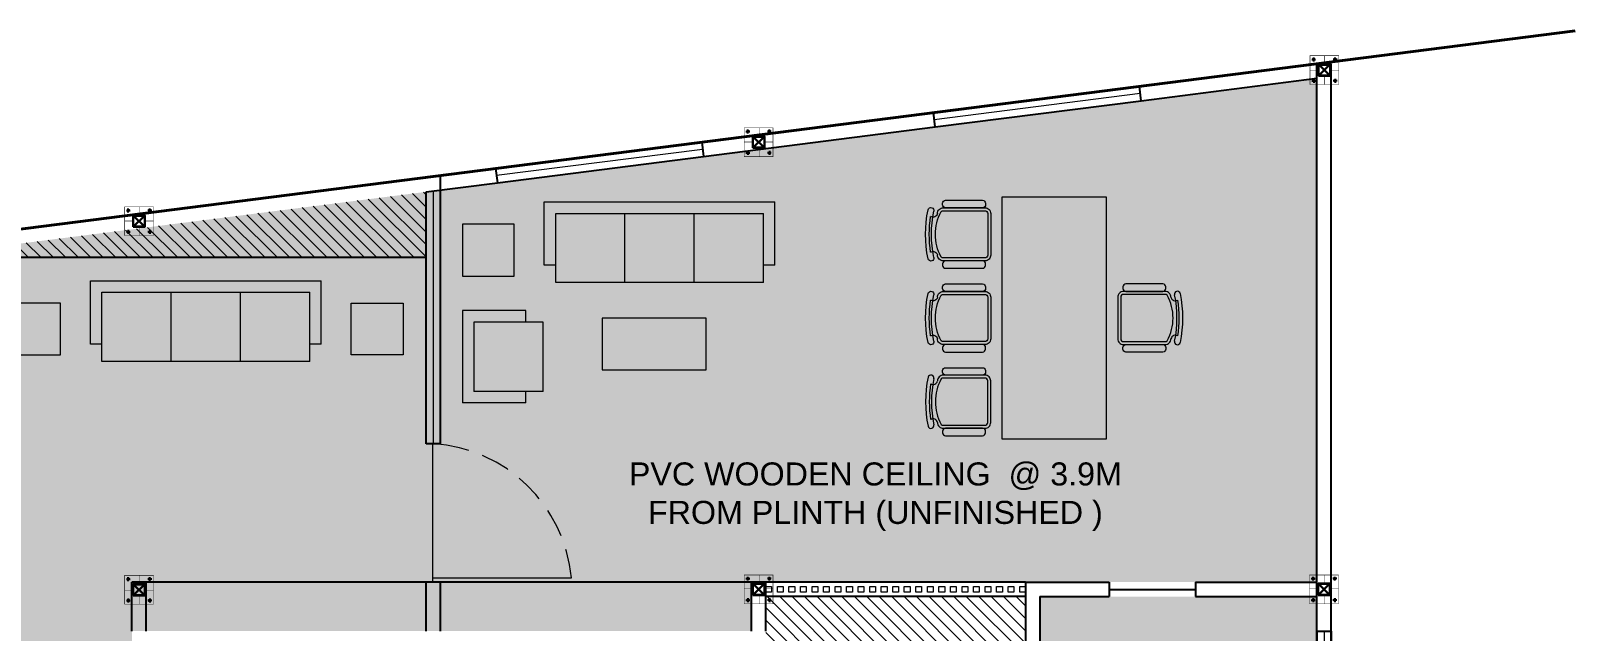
# Model space of a CAD drawing. Header units: metres. Extents: x 494 to 1845, y -666 to 1061.
# Drawn here: x 1636.15 to 1649.53, y 211.87 to 217.07 of the extents above; entities that cross this region are included whole.
import ezdxf

# ---------------------------------------------------------------- set-up
doc = ezdxf.new("R2010")
doc.units = ezdxf.units.M
doc.header["$MEASUREMENT"] = 0
for name, pattern in [('1', [0]), ('141011 - Typical Flr Plans -1 - 1.5 & 1-2 BHK_ Kolshet Namrata1$0$HIDDEN', [0.375, 0.25, -0.125]), ('HIDDEN', [0.375, 0.25, -0.125])]:
    doc.linetypes.add(name, pattern=pattern)
for name, color, linetype, lineweight in [('.', 7, 'Continuous', 5), ('A-Wall Hatch', 8, 'Continuous', 9), ('Grid', 1, 'Continuous', 25), ('SCPL_BOLTS', 11, 'Continuous', 15), ('SCPL_ST PLATE', 222, 'Continuous', 0), ('VDA-DOOR', 23, 'Continuous', 5), ('VDA-FURNITURE', 8, 'Continuous', 13), ('VDA-WALL', 250, 'Continuous', 25), ('VDA-WINDOW', 5, 'Continuous', 9), ('VDA_FURNITURE', 8, 'Continuous', 13)]:
    doc.layers.add(name, color=color, linetype=linetype, lineweight=lineweight)
for name, color, linetype in [('BASE PLATE', 3, 'Continuous'), ('COLUMN', 1, 'Continuous'), ('PLOT - SURVEY', 1, '1'), ('SCPL HIDDEN', 8, 'HIDDEN'), ('TEXT', 7, 'Continuous'), ('TILES', 4, '1'), ('VDA-WALL BELOW', 8, 'Continuous'), ('VDA_WALL BELOW', 8, '1')]:
    doc.layers.add(name, color=color, linetype=linetype)
doc.styles.get("Standard").update_dxf_attribs({"font": 'arial.ttf'})

# ---------------------------------------------------------------- blocks, each defined once
blk = doc.blocks.new('zw$6DAC')
at = {"layer": 'VDA_FURNITURE'}
for p, q in [((0, 0.15), (0, 0.7)), ((0, 0.7), (2, 0.7)), ((2, 0.15), (2, 0.7)), ((0.1, 0), (0.1, 0.6)), ((0.1, 0.6), (1.9, 0.6)), ((0.7, 0), (0.7, 0.6)), ((1.3, 0), (1.3, 0.6)), ((1.9, 0), (1.9, 0.6)), ((0.1, 0.15), (0, 0.15)), ((2, 0.15), (1.9, 0.15)), ((1.9, 0), (0.1, 0))]:
    blk.add_line(p, q, dxfattribs=at)
blk = doc.blocks.new('D.CABIN')
at = {"layer": 'VDA_FURNITURE'}
for p, q in [((-0.9, 2.1), (0, 2.1)), ((-0.9, 0), (-0.9, 2.1)), ((0, 2.1), (0, 0)), ((0, 0), (-0.9, 0))]:
    blk.add_line(p, q, dxfattribs=at)
blk = doc.blocks.new('chair')
at = {"layer": 'VDA_FURNITURE'}
for p, q in [((-0.231, -0.511), (-0.231, -0.511)), ((0.231, -0.511), (0.231, -0.511))]:
    blk.add_line(p, q, dxfattribs=at)
for points in [[(0.18, -0.462), (0.18, -0.462, 0.414214), (0.231, -0.411), (0.231, -0.051, 0.414214), (0.18, 0), (-0.18, 0, 0.414214), (-0.231, -0.051), (-0.231, -0.411, 0.414214), (-0.18, -0.462)], [(0.197, -0.43, 0.211652), (0.205, -0.411), (0.205, -0.051, 0.414214), (0.18, -0.026), (-0.18, -0.026, 0.414214), (-0.205, -0.051), (-0.205, -0.411, 0.211652), (-0.197, -0.43)]]:
    blk.add_lwpolyline(points, format="xyb", dxfattribs=at)
for points in [[(-0.27, -0.045), (-0.257, -0.045, -0.414214), (-0.231, -0.071), (-0.231, -0.392, -0.414214), (-0.257, -0.417), (-0.27, -0.417, -0.414214), (-0.295, -0.392), (-0.295, -0.071, -0.414214)], [(0.27, -0.045), (0.257, -0.045, 0.414214), (0.231, -0.071), (0.231, -0.392, 0.414214), (0.257, -0.417), (0.27, -0.417, 0.414214), (0.295, -0.392), (0.295, -0.071, 0.414214)]]:
    blk.add_lwpolyline(points, format="xyb", close=True, dxfattribs=at)
for centre, radius, start, end in [((-0.206, -0.518), 0.0257, 163.7398, 255.8623), ((-0.206, -0.518), 0.0257, 75.8623, 163.7398), ((0, 0.487), 1.001, 258.4635, 281.5365), ((0, -0.068), 0.412, 241.4547, 298.5453), ((-0.188, -0.5), 0.0389, 327.8157, 77.159), ((0, 0.487), 1.02, 261.2358, 278.7642), ((0.188, -0.5), 0.0389, 102.841, 212.1843), ((0.206, -0.518), 0.0257, 16.2602, 104.1377), ((0.206, -0.518), 0.0257, 284.1377, 16.2602), ((0, 0.485), 1.05, 258.3098, 281.6902)]:
    blk.add_arc(centre, radius, start, end, dxfattribs=at)
blk = doc.blocks.new('D. TABLE')
at = {"layer": 'VDA_FURNITURE'}
blk.add_blockref('D.CABIN', (0, -2.1), dxfattribs=at)
at = {"layer": 'VDA_FURNITURE', "xscale": -1, "rotation": 270}
for p in [(-1, -0.324), (-1, -1.05)]:
    blk.add_blockref('chair', p, dxfattribs=at)
at = {"layer": 'VDA_FURNITURE'}
for p, rotation in [((0.1, -1.05), 89.99999999999999), ((-1, -1.776), 270)]:
    blk.add_blockref('chair', p, dxfattribs=dict(at, rotation=rotation))
blk = doc.blocks.new('fdasfdsaf')
at = {"layer": 'VDA_FURNITURE'}
blk.add_lwpolyline([(0, 0), (0.45, 0), (0.45, -0.45), (0, -0.45)], close=True, dxfattribs=at)
blk = doc.blocks.new('SINNGLE')
at = {"layer": 'VDA_FURNITURE'}
for p, q in [((-0.15, 0.7), (-0.7, 0.7)), ((-0.7, 0.7), (-0.7, -0.1)), ((-0.15, 0.6), (-0.15, 0.7)), ((0, 0.6), (-0.6, 0.6)), ((0, 0.6), (-0.6, 0.6)), ((-0.6, 0.6), (-0.6, 0)), ((0, 0), (0, 0.6)), ((0, 0), (-0.6, 0)), ((0, 0), (-0.6, 0)), ((-0.15, -0.1), (-0.7, -0.1)), ((-0.15, -0.1), (-0.15, 0))]:
    blk.add_line(p, q, dxfattribs=at)
blk = doc.blocks.new('side table')
at = {"layer": 'VDA_FURNITURE'}
blk.add_lwpolyline([(0, 0), (0.9, 0), (0.9, -0.45), (0, -0.45)], close=True, dxfattribs=at)
blk = doc.blocks.new('athath')
at = {"layer": 'BASE PLATE', "const_width": 0.004}
blk.add_lwpolyline([(382058.464, 2057488.134), (382058.714, 2057488.134), (382058.714, 2057487.884), (382058.464, 2057487.884)], close=True, dxfattribs=at)
at = {"layer": 'COLUMN', "color": 5, "lineweight": 30}
for p, q in [((382058.639, 2057488.059), (382058.539, 2057487.959)), ((382058.639, 2057487.959), (382058.539, 2057488.059))]:
    blk.add_line(p, q, dxfattribs=at)
blk.add_lwpolyline([(382058.539, 2057488.059), (382058.539, 2057487.959), (382058.639, 2057487.959), (382058.639, 2057488.059)], close=True, dxfattribs=at)
at = {"layer": 'Grid', "color": 5, "const_width": 0.002}
blk.add_lwpolyline([(382058.539, 2057488.059), (382058.639, 2057488.059), (382058.639, 2057487.959), (382058.539, 2057487.959)], close=True, dxfattribs=at)
at = {"layer": 'Grid', "color": 5}
blk.add_lwpolyline([(382058.542, 2057488.056), (382058.636, 2057488.056), (382058.636, 2057487.962), (382058.542, 2057487.962)], close=True, dxfattribs=at)
at = {"layer": 'SCPL HIDDEN'}
for p, q in [((382058.513, 2057488.102), (382058.479, 2057488.102)), ((382058.496, 2057488.119), (382058.496, 2057488.085)), ((382058.665, 2057488.102), (382058.699, 2057488.102)), ((382058.682, 2057488.119), (382058.682, 2057488.085)), ((382058.513, 2057487.916), (382058.479, 2057487.916)), ((382058.496, 2057487.899), (382058.496, 2057487.933)), ((382058.665, 2057487.916), (382058.699, 2057487.916)), ((382058.682, 2057487.899), (382058.682, 2057487.933))]:
    blk.add_line(p, q, dxfattribs=at)
at = {"layer": 'SCPL_BOLTS'}
for centre in [(382058.496, 2057488.102), (382058.682, 2057488.102), (382058.496, 2057487.916), (382058.682, 2057487.916)]:
    blk.add_circle(centre, 0.0103, dxfattribs=at)
at = {"layer": 'SCPL_ST PLATE', "const_width": 0.002}
for points in [[(382058.586, 2057488.134), (382058.593, 2057488.134), (382058.593, 2057488.059), (382058.586, 2057488.059)], [(382058.464, 2057488.012), (382058.464, 2057488.005), (382058.539, 2057488.005), (382058.539, 2057488.012)], [(382058.586, 2057487.884), (382058.593, 2057487.884), (382058.593, 2057487.959), (382058.586, 2057487.959)], [(382058.639, 2057488.005), (382058.639, 2057488.012), (382058.714, 2057488.012), (382058.714, 2057488.005)]]:
    blk.add_lwpolyline(points, close=True, dxfattribs=at)

msp = doc.modelspace()

# ---------------------------------------------------------------- hatches: boundary and pattern name
at = {"layer": '.'}
h = msp.add_hatch(color=8, dxfattribs=at)
h.dxf.hatch_style = 1
h.paths.add_polyline_path([(1644.8903, 212.1659), (1647.2902, 212.1659), (1647.2902, 210.9659), (1644.8903, 210.9659)])
at = {"layer": 'A-Wall Hatch'}
h = msp.add_hatch(dxfattribs=at)
h.set_pattern_fill('ANSI31', color=62, scale=0.61, angle=270)
h.set_pattern_definition([(315, (188.02802, -66.98945), (0.053916892, 0.053916892), [])])
h.paths.add_polyline_path([(1568.1682, 203.151), (1568.1682, 203.7908), (1587.1452, 203.7908), (1587.1471, 202.642), (1580.7942, 202.9043)])
h.paths.add_polyline_path([(1587.2702, 203.0908), (1590.1452, 203.0908), (1590.1452, 205.5283), (1587.2702, 205.5283)])
h.paths.add_polyline_path([(1587.2702, 210.7783), (1587.2702, 213.2158), (1590.1452, 213.2158), (1590.1452, 210.7783)])
h.paths.add_polyline_path([(1628.3156, 214.2409), (1635.5452, 214.2409), (1635.5384, 215.1624)])
h.paths.add_polyline_path([(1635.5452, 215.1091), (1639.5703, 215.1091), (1639.5703, 215.6768), (1635.5384, 215.1624)])
h.paths.add_polyline_path([(1566.666, 212.9158), (1567.7182, 212.9158), (1567.7182, 213.4158), (1566.7489, 213.4158)])
h.paths.add_polyline_path([(1567.7182, 208.7908), (1567.7182, 203.1107), (1565.9466, 203.1488), (1566.047, 206.1713), (1566.2762, 208.7908)])
h = msp.add_hatch(dxfattribs=at)
h.set_pattern_fill('ANSI31', color=62, scale=0.61, angle=270)
h.set_pattern_definition([(315, (188.57802, -66.98945), (0.053916892, 0.053916892), [])])
h.paths.add_polyline_path([(1632.0703, 212.4909), (1629.0703, 212.4909), (1629.0702, 212.0159), (1629.0702, 212.0159), (1629.0702, 211.8909), (1629.0702, 210.7477), (1629.0702, 209.4909), (1631.0952, 209.4909), (1632.0702, 209.4909), (1632.0702, 210.2659)])
h.paths.add_polyline_path([(1644.7653, 209.4909), (1642.5152, 209.4909), (1642.5152, 212.1659), (1644.7653, 212.1659)])
at = {"layer": 'TILES'}
h = msp.add_hatch(color=35, dxfattribs=at)
h.dxf.hatch_style = 1
h.paths.add_polyline_path([(1647.2903, 216.6618), (1647.2902, 212.2909), (1642.3902, 212.2909), (1642.3902, 211.8659), (1637.0202, 211.8659), (1637.0202, 210.5409), (1635.6702, 210.5409), (1635.6702, 212.6159), (1628.9452, 212.6159), (1628.9452, 212.0159), (1627.4702, 212.0159), (1627.4702, 206.4408), (1624.9702, 206.4408), (1624.9702, 206.3158), (1625.0327, 206.3158), (1625.0327, 205.4158), (1624.9702, 205.4158), (1624.9702, 205.1637), (1624.3702, 205.1637), (1624.3702, 205.1012), (1623.4702, 205.1012), (1623.3452, 205.1012), (1623.3452, 202.1158), (1611.8702, 202.1158), (1611.8702, 203.0158), (1590.2702, 203.0158), (1590.2702, 213.2908), (1603.9952, 213.2908), (1603.9952, 208.9658), (1616.7952, 208.9658), (1616.7952, 213.2908), (1620.8688, 213.2908)])

# ---------------------------------------------------------------- linework, layer by layer
at = {"layer": 'PLOT - SURVEY', "color": 250, "linetype": 'Continuous', "lineweight": 40}
msp.add_line((1620.8609, 213.4158), (1649.5289, 217.0734, -0.0001), dxfattribs=at)
at = {"layer": 'TILES'}
msp.add_line((1645.4903, 212.2284), (1646.2403, 212.2284, 0), dxfattribs=at)
at = {"layer": 'VDA-DOOR'}
msp.add_line((1645.4903, 212.2284), (1646.2403, 212.2284, 0), dxfattribs=at)
at = {"layer": 'VDA-FURNITURE'}
for points in [[(1642.5152, 212.2534), (1642.5652, 212.2534), (1642.5652, 212.2034), (1642.5152, 212.2034)], [(1642.6152, 212.2534), (1642.6652, 212.2534), (1642.6652, 212.2034), (1642.6152, 212.2034)], [(1642.7152, 212.2534), (1642.7652, 212.2534), (1642.7652, 212.2034), (1642.7152, 212.2034)], [(1642.8152, 212.2534), (1642.8652, 212.2534), (1642.8652, 212.2034), (1642.8152, 212.2034)], [(1642.9152, 212.2534), (1642.9652, 212.2534), (1642.9652, 212.2034), (1642.9152, 212.2034)], [(1643.0152, 212.2534), (1643.0652, 212.2534), (1643.0652, 212.2034), (1643.0152, 212.2034)], [(1643.1152, 212.2534), (1643.1652, 212.2534), (1643.1652, 212.2034), (1643.1152, 212.2034)], [(1643.2152, 212.2534), (1643.2652, 212.2534), (1643.2652, 212.2034), (1643.2152, 212.2034)], [(1643.3152, 212.2534), (1643.3652, 212.2534), (1643.3652, 212.2034), (1643.3152, 212.2034)], [(1643.4152, 212.2534), (1643.4652, 212.2534), (1643.4652, 212.2034), (1643.4152, 212.2034)], [(1643.5152, 212.2534), (1643.5652, 212.2534), (1643.5652, 212.2034), (1643.5152, 212.2034)], [(1643.6152, 212.2534), (1643.6652, 212.2534), (1643.6652, 212.2034), (1643.6152, 212.2034)], [(1643.7152, 212.2534), (1643.7652, 212.2534), (1643.7652, 212.2034), (1643.7152, 212.2034)], [(1643.8152, 212.2534), (1643.8652, 212.2534), (1643.8652, 212.2034), (1643.8152, 212.2034)], [(1643.9152, 212.2534), (1643.9652, 212.2534), (1643.9652, 212.2034), (1643.9152, 212.2034)], [(1644.0152, 212.2534), (1644.0652, 212.2534), (1644.0652, 212.2034), (1644.0152, 212.2034)], [(1644.1152, 212.2534), (1644.1652, 212.2534), (1644.1652, 212.2034), (1644.1152, 212.2034)], [(1644.2152, 212.2534), (1644.2652, 212.2534), (1644.2652, 212.2034), (1644.2152, 212.2034)], [(1644.3152, 212.2534), (1644.3652, 212.2534), (1644.3652, 212.2034), (1644.3152, 212.2034)], [(1644.4152, 212.2534), (1644.4652, 212.2534), (1644.4652, 212.2034), (1644.4152, 212.2034)], [(1644.5152, 212.2534), (1644.5652, 212.2534), (1644.5652, 212.2034), (1644.5152, 212.2034)], [(1644.6152, 212.2534), (1644.6652, 212.2534), (1644.6652, 212.2034), (1644.6152, 212.2034)], [(1644.7152, 212.2534), (1644.7652, 212.2534), (1644.7652, 212.2034), (1644.7152, 212.2034)]]:
    msp.add_lwpolyline(points, close=True, dxfattribs=at)
at = {"layer": 'VDA-WALL'}
for p, q in [((1645.7532, 216.5917), (1647.2744, 216.7858)), ((1647.2903, 210.9659), (1647.2903, 216.7878, 0)), ((1647.2903, 216.7878), (1647.4153, 216.7878, 0)), ((1647.4153, 210.9659), (1647.4153, 216.7878, 0)), ((1645.7686, 216.4676), (1645.7528, 216.5916, -0.0002)), ((1645.7686, 216.4676), (1647.2903, 216.6618)), ((1641.9589, 216.1076), (1643.9708, 216.3643)), ((1643.9831, 216.2398), (1643.9672, 216.3638, -0.0002)), ((1641.9747, 215.9836), (1643.9831, 216.2398)), ((1641.9589, 216.1076), (1641.9747, 215.9836, 0)), ((1640.1733, 215.8798), (1640.1891, 215.7558, 0)), ((1620.8609, 213.4158), (1639.6953, 215.8188)), ((1639.5703, 215.6768), (1640.1891, 215.7558, 0.0002)), ((1639.6953, 215.6928), (1639.6953, 215.8188, -0.0001)), ((1639.6953, 213.4909), (1639.5703, 213.4909, 0)), ((1637.0202, 211.8659), (1637.0202, 212.2909, 0)), ((1637.1452, 212.2909), (1637.0202, 212.2909, 0)), ((1637.1452, 211.8659), (1637.1452, 212.2909, 0)), ((1639.5703, 211.8659), (1639.5703, 212.2909, -0.0001)), ((1639.6953, 212.2909), (1639.5703, 212.2909, 0)), ((1639.6953, 211.8659), (1639.6953, 212.2909, -0.0001)), ((1642.3902, 211.8659), (1642.3902, 212.2909, 0)), ((1642.5152, 212.2909), (1642.3902, 212.2909, 0)), ((1642.5152, 211.8659), (1642.5152, 212.2909, 0)), ((1644.7653, 212.2909), (1645.4903, 212.2909, 0)), ((1644.7653, 212.2909), (1644.7653, 210.8409, 0)), ((1645.4903, 212.2909), (1645.4903, 212.1659, 0)), ((1646.2403, 212.2909), (1647.2902, 212.2909, 0)), ((1646.2403, 212.2909), (1646.2403, 212.1659, 0)), ((1644.8903, 212.1659), (1645.4903, 212.1659, 0)), ((1644.8903, 212.1659), (1644.8903, 210.9659, 0)), ((1646.2403, 212.1659), (1647.2902, 212.1659, 0)), ((1647.2903, 211.8659), (1647.4153, 211.8659, 0))]:
    msp.add_line(p, q, dxfattribs=at)
at = {"layer": 'VDA-WALL BELOW'}
for p, q in [((1639.6953, 213.4909), (1639.6953, 215.7996, -0.0001)), ((1639.5703, 213.4909), (1639.5703, 215.6768, -0.0001)), ((1639.5703, 212.2909), (1637.1452, 212.2909, 0)), ((1642.3902, 212.2909), (1639.6953, 212.2909, 0)), ((1644.7653, 212.2909), (1642.5152, 212.2909, 0)), ((1644.7653, 212.1659), (1642.5152, 212.1659, 0)), ((1647.2903, 211.8659), (1647.2903, 211.2659, 0)), ((1647.4153, 211.8659), (1647.4153, 211.2659, 0))]:
    msp.add_line(p, q, dxfattribs=at)
at = {"layer": 'VDA-WINDOW'}
for p, q in [((1645.7607, 216.5296), (1643.9751, 216.3018, 0)), ((1641.9668, 216.0456), (1640.1812, 215.8178, 0)), ((1639.6328, 215.6848), (1639.6328, 213.4909)), ((1639.63, 212.2909), (1639.63, 213.4909, 0)), ((1639.63, 212.3289), (1640.83, 212.3289, 0)), ((1640.83, 212.2909), (1639.63, 212.2909, 0)), ((1647.3528, 211.8659), (1647.3528, 211.2659, 0))]:
    msp.add_line(p, q, dxfattribs=at)
at = {"layer": 'VDA-WINDOW', "linetype": '141011 - Typical Flr Plans -1 - 1.5 & 1-2 BHK_ Kolshet Namrata1$0$HIDDEN'}
msp.add_arc((1639.5524, 212.2102), 1.2831, 5.30906, 86.53295, dxfattribs=at)
at = {"layer": 'VDA_WALL BELOW'}
for p, q in [((1643.9708, 216.3643), (1645.7564, 216.5921)), ((1643.9831, 216.2398), (1645.7686, 216.4676, -0.0002)), ((1640.1733, 215.8798), (1641.9589, 216.1076)), ((1640.1891, 215.7558), (1641.9747, 215.9836)), ((1635.5452, 215.1091), (1639.5703, 215.1091, 0))]:
    msp.add_line(p, q, dxfattribs=at)

# ---------------------------------------------------------------- block references
at = {"layer": 'COLUMN', "rotation": 89.99999999999999}
for p in [(2059135.3651, -381841.856), (2059130.4616, -381842.4816), (2059125.0916, -381843.1667), (2059125.0916, -381846.3642), (2059130.4616, -381846.3607), (2059135.3616, -381846.3607)]:
    msp.add_blockref('athath', p, dxfattribs=at)
at = {"layer": 'VDA_FURNITURE'}
for name, p in [('D. TABLE', (1645.4644, 215.6324)), ('zw$6DAC', (1640.5939, 214.8897)), ('zw$6DAC', (1636.6615, 214.2052)), ('fdasfdsaf', (1638.9204, 214.7116)), ('SINNGLE', (1640.585, 213.9462))]:
    msp.add_blockref(name, p, dxfattribs=at)
at = {"layer": 'VDA_FURNITURE', "xscale": -1}
for name, p in [('fdasfdsaf', (1640.335, 215.3962)), ('fdasfdsaf', (1636.4026, 214.7116)), ('side table', (1641.9976, 214.5824))]:
    msp.add_blockref(name, p, dxfattribs=at)

# ---------------------------------------------------------------- texts
at = {"layer": 'TEXT', "extrusion": (-0.000127556, -1.52776e-05, 1), "insert": (1643.4644, 213.3296), "char_height": 0.2, "width": 4.931579, "attachment_point": 2, "text_direction": (1, 0, 0.000128)}
msp.add_mtext('PVC WOODEN CEILING  @ 3.9M FROM PLINTH (UNFINISHED )', dxfattribs=at)

doc.saveas('drawing.dxf')
